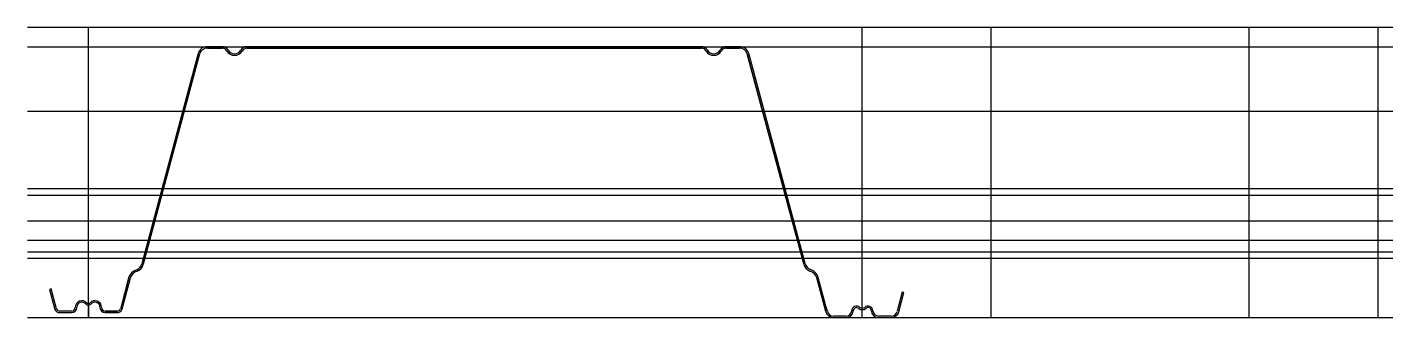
# Model space of a CAD drawing. Extents: x -47 to 1011, y 0 to 225.
import ezdxf

# ---------------------------------------------------------------- set-up
doc = ezdxf.new("R2010")
doc.units = 0
doc.layers.get('0').update_dxf_attribs({"linetype": 'CONTINUOUS'})

msp = doc.modelspace()

# ---------------------------------------------------------------- linework, layer by layer
at = {"linetype": 'CONTINUOUS'}
for p, q in [((-47.3, 225), (1011.2, 225)), ((0, -0.1), (0, 225)), ((600, -0.1), (600, 225)), ((700, -0.1), (700, 225)), ((900, -0.1), (900, 225)), ((1000, -0.1), (1000, 225)), ((-47.3, 210), (1011.2, 210)), ((42.5, 41.4), (86.2, 204.4)), ((86.2, 204.4), (42.5, 41.4)), ((85.1, 204.7), (82.8, 196.1)), ((103.8, 210), (92.3, 210)), ((92.3, 208.8), (103.8, 208.8)), ((103.8, 208.8), (92.3, 208.8)), ((143.7, 210), (122.8, 210)), ((122.8, 208.8), (315.1, 208.8)), ((315.1, 208.8), (122.8, 208.8)), ((455.7, 210), (143.7, 210)), ((315.1, 208.8), (475.3, 208.8)), ((475.3, 208.8), (315.1, 208.8)), ((475.3, 210), (455.7, 210)), ((504.7, 210), (494.3, 210)), ((494.3, 208.8), (504.7, 208.8)), ((504.7, 208.8), (494.3, 208.8)), ((510.8, 204.4), (522.1, 162.2)), ((522.1, 162.2), (510.8, 204.4)), ((514.3, 196.1), (511.9, 204.7)), ((82.8, 196.1), (45.3, 56.1)), ((551.8, 56.4), (514.3, 196.1)), ((-47.3, 160), (1011.2, 160)), ((522.1, 162.2), (554.6, 41.6)), ((554.6, 41.6), (522.1, 162.2)), ((-47.3, 100), (1011.2, 100)), ((-47.3, 95), (1011.2, 95)), ((-47.3, 75), (1011.2, 75)), ((-47.3, 60), (1011.2, 60)), ((45.3, 56.1), (41.4, 41.7)), ((555.7, 41.9), (551.8, 56.4)), ((-47.3, 51), (1011.2, 51)), ((-47.3, 46), (1011.2, 46)), ((-28.9, 22.2), (-30.1, 21.9)), ((-30.1, 21.9), (-25.9, 6.3)), ((-24.8, 6.7), (-28.9, 22.2)), ((31.2, 30.9), (25.3, 8.7)), ((26.5, 8.4), (32.4, 30.6)), ((32.4, 30.6), (26.5, 8.4)), ((564.7, 30.8), (570.7, 8.6)), ((570.7, 8.6), (564.7, 30.8)), ((571.8, 8.9), (565.8, 31.2)), ((631, 19.7), (627.1, 4.9)), ((628.2, 4.6), (632.2, 19.4)), ((632.2, 19.4), (631, 19.7)), ((-47.3, 0), (1011.2, 0)), ((-13, 5.1), (-22.2, 5.1)), ((-22.2, 3.9), (-13, 3.9)), ((0, 9.9), (0, 0)), ((0, 0), (577.6, 0)), ((22.2, 5.1), (13, 5.1)), ((13, 3.9), (22.2, 3.9)), ((22.2, 3.9), (13, 3.9)), ((25.3, 8.7), (24.8, 6.7)), ((25.9, 6.3), (26.5, 8.4)), ((26.5, 8.4), (25.9, 6.3)), ((570.7, 8.6), (571.7, 4.7)), ((571.7, 4.7), (570.7, 8.6)), ((572.9, 5), (571.8, 8.9)), ((587.5, 1.2), (577.6, 1.2)), ((577.6, 0), (587.5, 0)), ((587.5, 0), (600, 0)), ((600, 0), (600, 6.2)), ((622.4, 1.2), (612.5, 1.2)), ((612.5, 0), (622.4, 0))]:
    msp.add_line(p, q, dxfattribs=at)
for centre, radius, start, end in [((92, 202.8), 7.2, 87.4907, 165.0033), ((92, 202.8), 6, 87.4707, 164.9877), ((92, 202.8), 6, 87.4707, 164.9877), ((103.8, 204.8), 5.17, 27.4096, 90.0043), ((103.8, 204.8), 3.97, 27.4488, 90.1), ((103.8, 204.8), 3.97, 27.4488, 90.1), ((113.3, 210.3), 7, 211.3977, 328.6023), ((113.3, 210.3), 7, 211.3977, 328.6023), ((113.3, 210.3), 5.81, 212.3179, 327.6821), ((122.8, 204.8), 5.17, 89.9957, 152.5904), ((122.8, 204.8), 3.97, 90.0443, 152.5511), ((122.8, 204.8), 3.97, 90.0443, 152.5511), ((475.3, 204.8), 5.17, 27.4096, 90.0043), ((475.3, 204.8), 3.97, 27.4488, 90.1), ((475.3, 204.8), 3.97, 27.4488, 90.1), ((484.8, 210.3), 7, 211.4762, 328.5238), ((484.8, 210.3), 7, 211.4762, 328.5238), ((484.8, 210.3), 5.81, 212.3179, 327.6821), ((494.3, 204.8), 5.17, 89.9957, 152.5904), ((494.3, 204.8), 3.97, 89.9, 152.5512), ((494.3, 204.8), 3.97, 89.9, 152.5512), ((505, 202.8), 7.2, 15.0745, 92.6092), ((505, 202.8), 6, 15.0123, 92.5293), ((505, 202.8), 6, 15.0123, 92.5293), ((40, 28.2), 9.2, 106.4228, 162.6426), ((40, 28.2), 8, 105.9745, 162.3089), ((40, 28.2), 8, 105.9745, 162.3089), ((34.8, 43.3), 6.8, 293.023, 346.4052), ((34.8, 43.3), 8, 292.4735, 346.1691), ((34.8, 43.3), 8, 292.4735, 346.1691), ((562.4, 43.5), 8.05, 194.1127, 247.6045), ((562.4, 43.5), 8.05, 194.1127, 247.6045), ((562.3, 43.5), 6.8, 193.7238, 247.7404), ((557.1, 28.4), 7.99, 17.664, 73.8437), ((557.1, 28.4), 7.99, 17.664, 73.8437), ((557.1, 28.4), 9.16, 17.5871, 73.1718), ((-5, 7.9), 5.2, 41.0753, 180.0368), ((-5, 8), 4, 37.5799, 180.1508), ((0, 13.9), 2.8, 247.3119, 292.6881), ((5, 7.9), 5.2, 359.9632, 138.9247), ((5, 8), 4, 359.8492, 142.4201), ((5, 8), 4, 359.8492, 142.4201), ((-22.3, 7.9), 4, 203.8911, 270.0391), ((-22.2, 7.9), 2.8, 205.6035, 269.8965), ((-13, 7.9), 2.8, 270, 0), ((-13, 7.9), 4, 270, 0), ((0, 13.9), 4, 242.7741, 297.2259), ((0, 13.9), 4, 270.1901, 297.4399), ((13, 7.9), 4, 180, 270), ((13, 7.9), 4, 180, 270), ((13, 7.9), 2.8, 180, 270), ((22.2, 7.9), 2.8, 270.1035, 334.3965), ((22.3, 7.9), 4, 269.9609, 336.1089), ((22.3, 7.9), 4, 269.9609, 336.1089), ((577.6, 6), 6, 192.709, 269.9714), ((577.6, 6), 6, 192.709, 269.9714), ((577.6, 6), 4.8, 192.1468, 269.9697), ((587.5, 5.5), 4.3, 270.0764, 355.3313), ((587.5, 5.4), 5.41, 269.6541, 356.0794), ((587.5, 5.4), 5.41, 269.6541, 356.0794), ((595.5, 5.3), 3.7, 45.3138, 181.8495), ((595.5, 5.2), 2.55, 43.6741, 183.3516), ((595.5, 5.2), 2.55, 43.6741, 183.3516), ((600, 11.2), 5, 237.7239, 302.2761), ((600, 11.2), 5, 237.7792, 270.0468), ((600, 11.2), 3.8, 239.8257, 300.1743), ((604.5, 5.3), 3.69, 0.5934, 134.8021), ((604.5, 5.3), 2.49, 1.0852, 137.6578), ((612.5, 5.5), 5.49, 181.7745, 270.0275), ((612.5, 5.5), 4.3, 182.3991, 270.0502), ((622.4, 6), 4.8, 270.0608, 346.3838), ((622.4, 6), 6, 269.9957, 346.3101)]:
    msp.add_arc(centre, radius, start, end, dxfattribs=at)

doc.saveas('drawing.dxf')
